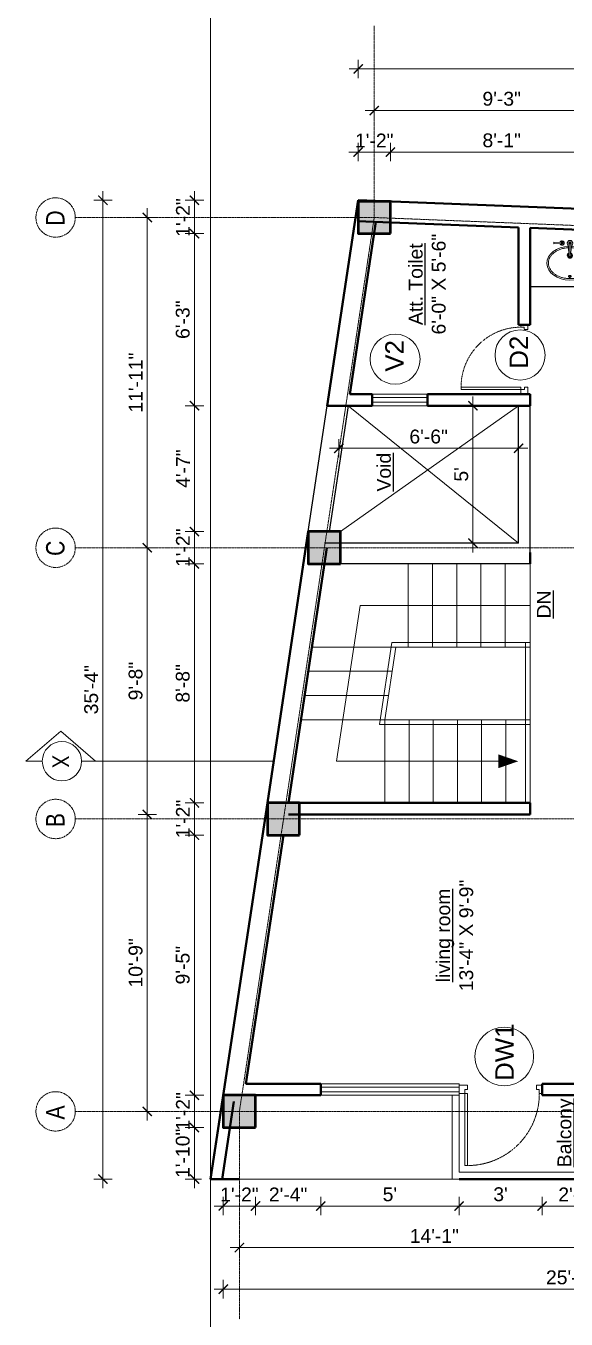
# Model space of a CAD drawing. Header units: inches. Extents: x 136316 to 155547, y -21384 to -17606.
# Drawn here: x 154945 to 155180, y -18681 to -18120 of the extents above; entities that cross this region are included whole.
import ezdxf

# ---------------------------------------------------------------- set-up
doc = ezdxf.new("R2010")
doc.units = ezdxf.units.IN
doc.header["$LTSCALE"] = 0.5
doc.header["$MEASUREMENT"] = 0
doc.header["$PDMODE"] = 66
doc.linetypes.add('CENTER', pattern=[2, 1.25, -0.25, 0.25, -0.25])
doc.linetypes.add('HIDDEN', pattern=[0.375, 0.25, -0.125])
for name, color, linetype, lineweight in [('Annotate-Lite.w', 177, 'Continuous', 9), ('Annotations-Bold.w', 177, 'Continuous', 13), ('C-COLUMN', 1, 'Continuous', 50), ('DIM', 4, 'Continuous', 5), ('DIM 1-100', 4, 'Continuous', 13), ('Door-Window.w', 4, 'Continuous', 15), ('Fittings', 9, 'Continuous', 5), ('HACTH', 253, 'Continuous', 9), ('hatch', 9, 'Continuous', 5), ('PARAPET', 50, 'Continuous', 13), ('stair', 132, 'Continuous', 13), ('TEXT', 220, 'Continuous', 9), ('Toilet', 7, 'Continuous', 25), ('wall', 1, 'Continuous', 40), ('wall light', 6, 'Continuous', 25), ('window', 4, 'Continuous', 13)]:
    doc.layers.add(name, color=color, linetype=linetype, lineweight=lineweight)
doc.layers.add('furniture', color=31, linetype='Continuous')
doc.styles.add('ARAIL', font='ARIALN.TTF')
doc.styles.add('arial.', font='arial.ttf')
doc.styles.add('gaurav', font='arial.ttf')
doc.styles.get("Standard").update_dxf_attribs({"font": 'arial.ttf'})
doc.dimstyles.new('1 by 96', dxfattribs={"dimtxt": 6, "dimasz": 4, "dimexe": 4, "dimexo": 4, "dimgap": 2, "dimtad": 1, "dimdec": 0, "dimzin": 0, "dimdsep": 46, "dimlunit": 4, "dimtxsty": 'Standard', "dimblk": 'ARCHTICK', "dimcen": 0, "dimdle": 4, "dimadec": 0, "dimazin": 0, "dimtfac": 1, "dimtdec": 0, "dimtix": 1, "dimtofl": 0, "dimtmove": 1, "dimatfit": 3, "dimldrblk": 'ARCHTICK', "dimfxl": 4, "dimfxlon": 1, "dimtolj": 1, "dimtzin": 0, "dimlwd": -1, "dimlwe": -1, "dimarcsym": 0})

# ---------------------------------------------------------------- blocks, each defined once
blk = doc.blocks.new('3-0')
at = {"ltscale": 3}
for p, q in [((11063.05, 10097.68), (11065.97, 10099.9)), ((11063.05, 10097.68), (11064.53, 10095.73)), ((11065.25, 10097.81), (11066.71, 10098.92)), ((11065.99, 10096.84), (11065.25, 10097.81)), ((11065.97, 10099.9), (11066.71, 10098.92)), ((11065.99, 10096.84), (11064.53, 10095.73)), ((11085.5, 10074.13), (11110.32, 10092.96)), ((11086.24, 10073.15), (11111.05, 10091.97)), ((11111.05, 10091.97), (11110.32, 10092.96)), ((11084.04, 10073.02), (11082.57, 10071.91)), ((11082.57, 10071.91), (11084.79, 10068.98)), ((11084.04, 10073.02), (11084.78, 10072.04)), ((11084.78, 10072.04), (11086.24, 10073.15)), ((11084.79, 10068.98), (11087.72, 10071.2)), ((11086.24, 10073.15), (11085.5, 10074.13)), ((11087.72, 10071.2), (11086.24, 10073.15))]:
    blk.add_line(p, q, dxfattribs=at)
at = {"layer": 'Door-Window.w', "color": 9, "linetype": 'HIDDEN', "lineweight": 18}
blk.add_arc((11085.5, 10074.13), 31.16, 37.1906, 127.1465, dxfattribs=at)
blk = doc.blocks.new('A$C604E024C')
at = {"linetype": 'ByBlock'}
for p, q in [((-107, 6), (-198, 9)), ((-101, 4), (-101, -4)), ((-101, 4), (-101, 1)), ((-101, 4), (-101, 4)), ((-101, 1), (-97, 1)), ((-101, 0), (-101, -4)), ((-101, 0), (-97, 0)), ((-97, 4), (-97, 1)), ((-97, 4), (-96, 4)), ((-96, 4), (-96, -4)), ((-6, 4), (-6, -4)), ((-6, 4), (-5, 4)), ((-5, 4), (-5, -4)), ((0, 13), (0, -13)), ((1, 4), (1, -4)), ((1, 4), (3, 4)), ((2, 4), (2, 1)), ((2, 4), (3, 4)), ((2, 1), (3, 1)), ((100, 2), (101, 2)), ((107, 6), (198, 9)), ((199, 8), (199, -8)), ((-107, -6), (-198, -9)), ((-101, -4), (-101, -4)), ((-101, -4), (-101, -4)), ((-97, 0), (-97, -4)), ((-97, -4), (-96, -4)), ((-96, -4), (-96, -4)), ((-6, -4), (-1, -4)), ((-5, -4), (-1, -4)), ((-1, -4), (-1, -4)), ((1, -4), (3, -4)), ((2, 0), (2, -4)), ((2, 0), (3, 0)), ((2, -4), (3, -4)), ((100, -2), (101, -2)), ((107, -6), (198, -9))]:
    blk.add_line(p, q, dxfattribs=at)
for points in [[(35, -3), (35, -3, 0.267949), (35, 2), (20, 29, 0.267949), (15, 31), (-15, 31, 0.267949), (-20, 29), (-35, 2, 0.267949), (-35, -3)], [(0, 13), (-5, 13, 0.267949), (-9, 10), (-13, 2, 0.267949), (-13, -3), (-9, -10, 0.267949), (-5, -13), (0, -13)], [(0, 13), (5, 13, -0.267949), (9, 10), (13, 2, -0.267949), (13, -3), (9, -10, -0.267949), (5, -13), (0, -13)], [(-15, -149, 0.267949), (-15, -154), (-9, -163, 0.267949), (-5, -166), (0, -166)], [(15, -149, -0.267949), (15, -154), (9, -163, -0.267949), (5, -166), (0, -166)]]:
    blk.add_lwpolyline(points, format="xyb", dxfattribs=at)
for centre, radius, start, end in [((-148, 0), 51.6, 171.6285, 188.3715), ((-198, 8), 1, 88.5767, 180), ((-99, 0), 27.8, 193.9353, 166.0647), ((-99, 0), 16.1, 203.4772, 156.5228), ((-99, 0), 13.6, 207.8254, 152.1746), ((-99, 0), 10.7, 215.7665, 144.2335), ((3, 2), 1.6, 270, 90.0142), ((3, 2), 2.2, 301.4048, 90), ((3, -2), 2.5, 270, 62.7097), ((99, 0), 27.8, 13.9353, 346.0647), ((99, 0), 16.1, 23.4772, 336.5228), ((99, 0), 13.6, 27.8254, 332.1746), ((99, 0), 10.7, 35.7665, 324.2335), ((198, 8), 1, 0, 91.4233), ((-198, -8), 1, 180, 271.4233), ((-325, -117), 312, 354.1333, 21.5654), ((-1093, -110), 1085, 357.1828, 5.6778), ((3, -2), 1.9, 270, 90), ((1084, -109), 1075, 174.3028, 182.8736), ((325, -117), 312, 158.4157, 185.9255), ((198, -8), 1, 268.5767, 0)]:
    blk.add_arc(centre, radius, start, end, dxfattribs=at)
blk.add_ellipse((99, 0), major_axis=(0, 4.4), ratio=0.647537, start_param=-0.996154, end_param=4.137747, dxfattribs=at)
blk.add_open_spline([(100, 2), (100, 3), (100, 3), (100, 3), (99, 4), (99, 4), (99, 4), (99, 4), (98, 4), (98, 4), (98, 3), (97, 3), (97, 3), (97, 2), (97, 2), (96, 1), (96, 0), (96, 0), (96, -2), (97, -2), (97, -3), (97, -3), (98, -4), (98, -4), (99, -4), (99, -4), (99, -4), (100, -3), (100, -3), (100, -3), (100, -2)], degree=3, knots=[5.296065, 5.296065, 5.296065, 5.296065, 5.668493, 5.668493, 6.044953, 6.044953, 6.283185, 6.283185, 6.283185, 6.618814, 6.618814, 6.954443, 6.954443, 7.290072, 7.290072, 7.6257, 7.6257, 8.094621, 8.094621, 8.563542, 8.563542, 8.940002, 8.940002, 9.316461, 9.316461, 9.692921, 9.692921, 10.069381, 10.069381, 10.411893, 10.411893, 10.411893, 10.411893], dxfattribs=at)
blk = doc.blocks.new('basin')
for radius, start, end in [(1.14, 113.503, 66.2712), (0.79, 126.715, 52.8739)]:
    blk.add_arc((134195.31, -39122.53), radius, start, end)
blk.add_ellipse((134195.31, -39125.83), major_axis=(-9.97, 0), ratio=0.736887, start_param=4.757716, end_param=10.948885)
blk.add_ellipse((134195.31, -39131.57), major_axis=(0.448, 0), ratio=0.674502)
for points, knots in [([(134194.69, -39119.15), (134194.32, -39119.17), (134193.96, -39119.2), (134193.09, -39119.32), (134192.57, -39119.42), (134191.58, -39119.69), (134191.1, -39119.85), (134190.19, -39120.23), (134189.76, -39120.45), (134188.95, -39120.93), (134188.57, -39121.2), (134187.89, -39121.77), (134187.59, -39122.07), (134187.06, -39122.71), (134186.83, -39123.04), (134186.45, -39123.73), (134186.3, -39124.08), (134186.09, -39124.79), (134186.03, -39125.15), (134185.99, -39125.61), (134185.99, -39125.72), (134185.99, -39125.83), (134185.99, -39126.08), (134186.01, -39126.34), (134186.11, -39126.94), (134186.2, -39127.29), (134186.47, -39127.97), (134186.64, -39128.31), (134187.06, -39128.96), (134187.31, -39129.28), (134187.88, -39129.88), (134188.2, -39130.16), (134188.9, -39130.7), (134189.28, -39130.94), (134190.1, -39131.39), (134190.53, -39131.59), (134191.45, -39131.93), (134191.92, -39132.08), (134192.9, -39132.31), (134193.4, -39132.4), (134194.43, -39132.51), (134194.94, -39132.53), (134195.97, -39132.52), (134196.49, -39132.48), (134197.5, -39132.35), (134198, -39132.25), (134198.97, -39132), (134199.44, -39131.84), (134200.34, -39131.48), (134200.76, -39131.27), (134201.56, -39130.8), (134201.93, -39130.55), (134202.61, -39130), (134202.91, -39129.71), (134203.45, -39129.1), (134203.69, -39128.78), (134204.08, -39128.12), (134204.24, -39127.78), (134204.48, -39127.09), (134204.56, -39126.74), (134204.64, -39126.04), (134204.64, -39125.69), (134204.57, -39124.98), (134204.49, -39124.62), (134204.25, -39123.91), (134204.09, -39123.56), (134203.69, -39122.89), (134203.45, -39122.56), (134202.89, -39121.93), (134202.58, -39121.63), (134201.88, -39121.07), (134201.49, -39120.81), (134200.67, -39120.35), (134200.22, -39120.13), (134199.3, -39119.77), (134198.81, -39119.62), (134197.81, -39119.37), (134197.29, -39119.28), (134196.49, -39119.19), (134196.22, -39119.16), (134195.94, -39119.15)], [4.778413, 4.778413, 4.778413, 4.778413, 4.89303, 4.89303, 5.060537, 5.060537, 5.228045, 5.228045, 5.395552, 5.395552, 5.56306, 5.56306, 5.730567, 5.730567, 5.898075, 5.898075, 6.065582, 6.065582, 6.233089, 6.233089, 6.283185, 6.283185, 6.283185, 6.401225, 6.401225, 6.564378, 6.564378, 6.727532, 6.727532, 6.890685, 6.890685, 7.053839, 7.053839, 7.216992, 7.216992, 7.380146, 7.380146, 7.543299, 7.543299, 7.706452, 7.706452, 7.869606, 7.869606, 8.032759, 8.032759, 8.195913, 8.195913, 8.359066, 8.359066, 8.52222, 8.52222, 8.685373, 8.685373, 8.848527, 8.848527, 9.01168, 9.01168, 9.174834, 9.174834, 9.337987, 9.337987, 9.501141, 9.501141, 9.668648, 9.668648, 9.836155, 9.836155, 10.003663, 10.003663, 10.17117, 10.17117, 10.338678, 10.338678, 10.506185, 10.506185, 10.673693, 10.673693, 10.8412, 10.8412, 10.929386, 10.929386, 10.929386, 10.929386]), ([(134195.86, -39131.57), (134195.86, -39131.55), (134195.86, -39131.52), (134195.84, -39131.46), (134195.83, -39131.44), (134195.79, -39131.36), (134195.75, -39131.32), (134195.66, -39131.25), (134195.6, -39131.23), (134195.46, -39131.18), (134195.36, -39131.16), (134195.17, -39131.17), (134195.07, -39131.2), (134194.94, -39131.27), (134194.9, -39131.3), (134194.83, -39131.37), (134194.8, -39131.4), (134194.77, -39131.48), (134194.76, -39131.52), (134194.75, -39131.6), (134194.76, -39131.65), (134194.79, -39131.73), (134194.81, -39131.76), (134194.87, -39131.83), (134194.9, -39131.86), (134194.98, -39131.9), (134195.02, -39131.92), (134195.15, -39131.97), (134195.25, -39131.99), (134195.44, -39131.98), (134195.54, -39131.95), (134195.67, -39131.89), (134195.72, -39131.85), (134195.79, -39131.78), (134195.81, -39131.75), (134195.85, -39131.67), (134195.86, -39131.63), (134195.86, -39131.58), (134195.86, -39131.58), (134195.86, -39131.57)], [0, 0, 0, 0, 0.188397, 0.188397, 0.376794, 0.376794, 0.73698, 0.73698, 1.097166, 1.097166, 1.657793, 1.657793, 2.21842, 2.21842, 2.564182, 2.564182, 2.840364, 2.840364, 3.116547, 3.116547, 3.39273, 3.39273, 3.668913, 3.668913, 3.945096, 3.945096, 4.221279, 4.221279, 4.783807, 4.783807, 5.346334, 5.346334, 5.697184, 5.697184, 5.974645, 5.974645, 6.252106, 6.252106, 6.283185, 6.283185, 6.283185, 6.283185])]:
    blk.add_open_spline(points, degree=3, knots=knots)
at = {"xscale": 0.03499430959345774, "yscale": 0.03499430959345774, "zscale": 0.03499430959345774, "rotation": 359.9929103328581}
blk.add_blockref('A$C604E024C', (134195.31, -39117.12), dxfattribs=at)
blk = doc.blocks.new('_ArchTick')
at = {"color": 0, "linetype": 'ByBlock', "const_width": 0.15}
blk.add_lwpolyline([(-0.5, -0.5), (0.5, 0.5)], dxfattribs=at)
blk = doc.blocks.new('*D934')
at = {"layer": 'Defpoints', "color": 0, "transparency": 16777216}
for p in [(155103.44, -18174.99), (155089.44, -18196.33), (155103.44, -18196.33)]:
    blk.add_point(p, dxfattribs=at)
at = {"layer": 'DIM 1-100', "color": 0, "transparency": 16777216}
for p, q in [((155089.44, -18178.99), (155089.44, -18170.99)), ((155103.44, -18178.99), (155103.44, -18170.99)), ((155085.44, -18174.99), (155107.44, -18174.99))]:
    blk.add_line(p, q, dxfattribs=at)
at = {"layer": 'DIM 1-100', "color": 0, "transparency": 16777216, "xscale": 4, "yscale": 4, "zscale": 4, "rotation": 180}
blk.add_blockref('_ArchTick', (155089.44, -18174.99), dxfattribs=at)
at = {"layer": 'DIM 1-100', "color": 0, "transparency": 16777216, "xscale": 4, "yscale": 4, "zscale": 4}
blk.add_blockref('_ArchTick', (155103.44, -18174.99), dxfattribs=at)
at = {"layer": 'DIM 1-100', "color": 0, "transparency": 16777216, "insert": (155096.44, -18169.98), "char_height": 6, "attachment_point": 5}
blk.add_mtext('\\A1;1\'-2"', dxfattribs=at)
blk = doc.blocks.new('*D935')
at = {"layer": 'Defpoints', "color": 0, "transparency": 16777216}
for p in [(155200.03, -18174.99), (155103.44, -18196.33), (155200.03, -18200.77)]:
    blk.add_point(p, dxfattribs=at)
at = {"layer": 'DIM 1-100', "color": 0, "transparency": 16777216}
for p, q in [((155103.44, -18178.99), (155103.44, -18170.99)), ((155200.03, -18178.99), (155200.03, -18170.99)), ((155099.44, -18174.99), (155204.03, -18174.99))]:
    blk.add_line(p, q, dxfattribs=at)
at = {"layer": 'DIM 1-100', "color": 0, "transparency": 16777216, "xscale": 4, "yscale": 4, "zscale": 4, "rotation": 180}
blk.add_blockref('_ArchTick', (155103.44, -18174.99), dxfattribs=at)
at = {"layer": 'DIM 1-100', "color": 0, "transparency": 16777216, "xscale": 4, "yscale": 4, "zscale": 4}
blk.add_blockref('_ArchTick', (155200.03, -18174.99), dxfattribs=at)
at = {"layer": 'DIM 1-100', "color": 0, "transparency": 16777216, "insert": (155151.73, -18169.93), "char_height": 6, "attachment_point": 5}
blk.add_mtext('\\A1;8\'-1"', dxfattribs=at)
blk = doc.blocks.new('*D939')
at = {"layer": 'Defpoints', "color": 0, "transparency": 16777216}
for p in [(155207.03, -18156.99), (155096.44, -18196.33), (155207.03, -18200.5)]:
    blk.add_point(p, dxfattribs=at)
at = {"layer": 'DIM 1-100', "color": 0, "transparency": 16777216}
for p, q in [((155096.44, -18160.99), (155096.44, -18152.99)), ((155207.03, -18160.99), (155207.03, -18152.99)), ((155092.44, -18156.99), (155211.03, -18156.99))]:
    blk.add_line(p, q, dxfattribs=at)
at = {"layer": 'DIM 1-100', "color": 0, "transparency": 16777216, "xscale": 4, "yscale": 4, "zscale": 4, "rotation": 180}
blk.add_blockref('_ArchTick', (155096.44, -18156.99), dxfattribs=at)
at = {"layer": 'DIM 1-100', "color": 0, "transparency": 16777216, "xscale": 4, "yscale": 4, "zscale": 4}
blk.add_blockref('_ArchTick', (155207.03, -18156.99), dxfattribs=at)
at = {"layer": 'DIM 1-100', "color": 0, "transparency": 16777216, "insert": (155151.73, -18151.93), "char_height": 6, "attachment_point": 5}
blk.add_mtext('\\A1;9\'-3"', dxfattribs=at)
blk = doc.blocks.new('*D941')
at = {"layer": 'Defpoints', "color": 0, "transparency": 16777216}
for p in [(155089.5, -18138.99), (155089.5, -18195.86), (155332.26, -18205.43)]:
    blk.add_point(p, dxfattribs=at)
at = {"layer": 'DIM 1-100', "color": 0, "transparency": 16777216}
for p, q in [((155336.26, -18138.99), (155085.5, -18138.99)), ((155089.5, -18142.99), (155089.5, -18134.99)), ((155332.26, -18142.99), (155332.26, -18134.99))]:
    blk.add_line(p, q, dxfattribs=at)
at = {"layer": 'DIM 1-100', "color": 0, "transparency": 16777216, "xscale": 4, "yscale": 4, "zscale": 4, "rotation": 180}
blk.add_blockref('_ArchTick', (155089.5, -18138.99), dxfattribs=at)
at = {"layer": 'DIM 1-100', "color": 0, "transparency": 16777216, "xscale": 4, "yscale": 4, "zscale": 4}
blk.add_blockref('_ArchTick', (155332.26, -18138.99), dxfattribs=at)
at = {"layer": 'DIM 1-100', "color": 0, "transparency": 16777216, "insert": (155210.88, -18133.93), "char_height": 6, "attachment_point": 5}
blk.add_mtext('\\A1;20\'-3"', dxfattribs=at)
blk = doc.blocks.new('*D942')
at = {"layer": 'Defpoints', "color": 0, "transparency": 16777216}
for p in [(155089.5, -18195.86), (155018.48, -18210.33), (155089.44, -18210.33)]:
    blk.add_point(p, dxfattribs=at)
at = {"layer": 'DIM 1-100', "color": 0, "transparency": 16777216}
for p, q in [((155022.48, -18195.86), (155014.48, -18195.86)), ((155018.48, -18191.86), (155018.48, -18214.33)), ((155022.48, -18210.33), (155014.48, -18210.33))]:
    blk.add_line(p, q, dxfattribs=at)
at = {"layer": 'DIM 1-100', "color": 0, "transparency": 16777216, "xscale": 4, "yscale": 4, "zscale": 4}
for p, rotation in [((155018.48, -18195.86), 90), ((155018.48, -18210.33), 270)]:
    blk.add_blockref('_ArchTick', p, dxfattribs=dict(at, rotation=rotation))
at = {"layer": 'DIM 1-100', "color": 0, "transparency": 16777216, "insert": (155013.46, -18203.33), "char_height": 6, "attachment_point": 5, "rotation": 90}
blk.add_mtext('\\A1;1\'-2"', dxfattribs=at)
blk = doc.blocks.new('*D943')
at = {"layer": 'Defpoints', "color": 0, "transparency": 16777216}
for p in [(155089.44, -18210.33), (155018.48, -18284.85), (155076.06, -18284.85)]:
    blk.add_point(p, dxfattribs=at)
at = {"layer": 'DIM 1-100', "color": 0, "transparency": 16777216}
for p, q in [((155018.48, -18206.33), (155018.48, -18288.85)), ((155022.48, -18210.33), (155014.48, -18210.33)), ((155022.48, -18284.85), (155014.48, -18284.85))]:
    blk.add_line(p, q, dxfattribs=at)
at = {"layer": 'DIM 1-100', "color": 0, "transparency": 16777216, "xscale": 4, "yscale": 4, "zscale": 4}
for p, rotation in [((155018.48, -18210.33), 90), ((155018.48, -18284.85), 270)]:
    blk.add_blockref('_ArchTick', p, dxfattribs=dict(at, rotation=rotation))
at = {"layer": 'DIM 1-100', "color": 0, "transparency": 16777216, "insert": (155013.41, -18247.59), "char_height": 6, "attachment_point": 5, "rotation": 90}
blk.add_mtext('\\A1;6\'-3"', dxfattribs=at)
blk = doc.blocks.new('*D944')
at = {"layer": 'Defpoints', "color": 0, "transparency": 16777216}
for p in [(155076.06, -18284.85), (155018.48, -18339.39), (155067.83, -18339.39)]:
    blk.add_point(p, dxfattribs=at)
at = {"layer": 'DIM 1-100', "color": 0, "transparency": 16777216}
for p, q in [((155022.48, -18284.85), (155014.48, -18284.85)), ((155018.48, -18280.85), (155018.48, -18343.39)), ((155022.48, -18339.39), (155014.48, -18339.39))]:
    blk.add_line(p, q, dxfattribs=at)
at = {"layer": 'DIM 1-100', "color": 0, "transparency": 16777216, "xscale": 4, "yscale": 4, "zscale": 4}
for p, rotation in [((155018.48, -18284.85), 90), ((155018.48, -18339.39), 270)]:
    blk.add_blockref('_ArchTick', p, dxfattribs=dict(at, rotation=rotation))
at = {"layer": 'DIM 1-100', "color": 0, "transparency": 16777216, "insert": (155013.48, -18312.12), "char_height": 6, "attachment_point": 5, "rotation": 90}
blk.add_mtext('\\A1;4\'-7"', dxfattribs=at)
blk = doc.blocks.new('*D945')
at = {"layer": 'Defpoints', "color": 0, "transparency": 16777216}
for p in [(155067.83, -18339.39), (155018.48, -18353.39), (155067.83, -18353.39)]:
    blk.add_point(p, dxfattribs=at)
at = {"layer": 'DIM 1-100', "color": 0, "transparency": 16777216}
for p, q in [((155018.48, -18335.39), (155018.48, -18357.39)), ((155022.48, -18339.39), (155014.48, -18339.39)), ((155022.48, -18353.39), (155014.48, -18353.39))]:
    blk.add_line(p, q, dxfattribs=at)
at = {"layer": 'DIM 1-100', "color": 0, "transparency": 16777216, "xscale": 4, "yscale": 4, "zscale": 4}
for p, rotation in [((155018.48, -18339.39), 90), ((155018.48, -18353.39), 270)]:
    blk.add_blockref('_ArchTick', p, dxfattribs=dict(at, rotation=rotation))
at = {"layer": 'DIM 1-100', "color": 0, "transparency": 16777216, "insert": (155013.46, -18346.39), "char_height": 6, "attachment_point": 5, "rotation": 90}
blk.add_mtext('\\A1;1\'-2"', dxfattribs=at)
blk = doc.blocks.new('*D946')
at = {"layer": 'Defpoints', "color": 0, "transparency": 16777216}
for p in [(155067.83, -18353.39), (155018.48, -18456.89), (155050.09, -18456.89)]:
    blk.add_point(p, dxfattribs=at)
at = {"layer": 'DIM 1-100', "color": 0, "transparency": 16777216}
for p, q in [((155018.48, -18349.39), (155018.48, -18460.89)), ((155022.48, -18353.39), (155014.48, -18353.39)), ((155022.48, -18456.89), (155014.48, -18456.89))]:
    blk.add_line(p, q, dxfattribs=at)
at = {"layer": 'DIM 1-100', "color": 0, "transparency": 16777216, "xscale": 4, "yscale": 4, "zscale": 4}
for p, rotation in [((155018.48, -18353.39), 90), ((155018.48, -18456.89), 270)]:
    blk.add_blockref('_ArchTick', p, dxfattribs=dict(at, rotation=rotation))
at = {"layer": 'DIM 1-100', "color": 0, "transparency": 16777216, "insert": (155013.41, -18405.14), "char_height": 6, "attachment_point": 5, "rotation": 90}
blk.add_mtext('\\A1;8\'-8"', dxfattribs=at)
blk = doc.blocks.new('*D947')
at = {"layer": 'Defpoints', "color": 0, "transparency": 16777216}
for p in [(155050.09, -18456.89), (155018.48, -18470.89), (155050.09, -18470.89)]:
    blk.add_point(p, dxfattribs=at)
at = {"layer": 'DIM 1-100', "color": 0, "transparency": 16777216}
for p, q in [((155018.48, -18452.89), (155018.48, -18474.89)), ((155022.48, -18456.89), (155014.48, -18456.89)), ((155022.48, -18470.89), (155014.48, -18470.89))]:
    blk.add_line(p, q, dxfattribs=at)
at = {"layer": 'DIM 1-100', "color": 0, "transparency": 16777216, "xscale": 4, "yscale": 4, "zscale": 4}
for p, rotation in [((155018.48, -18456.89), 90), ((155018.48, -18470.89), 270)]:
    blk.add_blockref('_ArchTick', p, dxfattribs=dict(at, rotation=rotation))
at = {"layer": 'DIM 1-100', "color": 0, "transparency": 16777216, "insert": (155013.46, -18463.89), "char_height": 6, "attachment_point": 5, "rotation": 90}
blk.add_mtext('\\A1;1\'-2"', dxfattribs=at)
blk = doc.blocks.new('*D948')
at = {"layer": 'Defpoints', "color": 0, "transparency": 16777216}
for p in [(155050.09, -18470.89), (155018.48, -18583.54), (155044.97, -18583.54)]:
    blk.add_point(p, dxfattribs=at)
at = {"layer": 'DIM 1-100', "color": 0, "transparency": 16777216}
for p, q in [((155018.48, -18466.89), (155018.48, -18587.54)), ((155022.48, -18470.89), (155014.48, -18470.89)), ((155022.48, -18583.54), (155014.48, -18583.54))]:
    blk.add_line(p, q, dxfattribs=at)
at = {"layer": 'DIM 1-100', "color": 0, "transparency": 16777216, "xscale": 4, "yscale": 4, "zscale": 4}
for p, rotation in [((155018.48, -18470.89), 90), ((155018.48, -18583.54), 270)]:
    blk.add_blockref('_ArchTick', p, dxfattribs=dict(at, rotation=rotation))
at = {"layer": 'DIM 1-100', "color": 0, "transparency": 16777216, "insert": (155013.41, -18527.22), "char_height": 6, "attachment_point": 5, "rotation": 90}
blk.add_mtext('\\A1;9\'-5"', dxfattribs=at)
blk = doc.blocks.new('*D949')
at = {"layer": 'Defpoints', "color": 0, "transparency": 16777216}
for p in [(155044.97, -18583.54), (155018.48, -18597.54), (155044.97, -18597.54)]:
    blk.add_point(p, dxfattribs=at)
at = {"layer": 'DIM 1-100', "color": 0, "transparency": 16777216}
for p, q in [((155018.48, -18579.54), (155018.48, -18601.54)), ((155022.48, -18583.54), (155014.48, -18583.54)), ((155022.48, -18597.54), (155014.48, -18597.54))]:
    blk.add_line(p, q, dxfattribs=at)
at = {"layer": 'DIM 1-100', "color": 0, "transparency": 16777216, "xscale": 4, "yscale": 4, "zscale": 4}
for p, rotation in [((155018.48, -18583.54), 90), ((155018.48, -18597.54), 270)]:
    blk.add_blockref('_ArchTick', p, dxfattribs=dict(at, rotation=rotation))
at = {"layer": 'DIM 1-100', "color": 0, "transparency": 16777216, "insert": (155013.46, -18590.54), "char_height": 6, "attachment_point": 5, "rotation": 90}
blk.add_mtext('\\A1;1\'-2"', dxfattribs=at)
blk = doc.blocks.new('*D950')
at = {"layer": 'Defpoints', "color": 0, "transparency": 16777216}
for p in [(155044.97, -18597.54), (155018.48, -18619.87), (155025.48, -18619.87)]:
    blk.add_point(p, dxfattribs=at)
at = {"layer": 'DIM 1-100', "color": 0, "transparency": 16777216}
for p, q in [((155018.48, -18593.54), (155018.48, -18623.87)), ((155022.48, -18597.54), (155014.48, -18597.54)), ((155021.48, -18619.87), (155014.48, -18619.87))]:
    blk.add_line(p, q, dxfattribs=at)
at = {"layer": 'DIM 1-100', "color": 0, "transparency": 16777216, "xscale": 4, "yscale": 4, "zscale": 4}
for p, rotation in [((155018.48, -18597.54), 90), ((155018.48, -18619.87), 270)]:
    blk.add_blockref('_ArchTick', p, dxfattribs=dict(at, rotation=rotation))
at = {"layer": 'DIM 1-100', "color": 0, "transparency": 16777216, "insert": (155013.41, -18608.71), "char_height": 6, "attachment_point": 5, "rotation": 90}
blk.add_mtext('\\A1;1\'-10"', dxfattribs=at)
blk = doc.blocks.new('*D951')
at = {"layer": 'Defpoints', "color": 0, "transparency": 16777216}
for p in [(155096.44, -18203.33), (154998.01, -18346.39), (155074.83, -18346.39)]:
    blk.add_point(p, dxfattribs=at)
at = {"layer": 'DIM 1-100', "color": 0, "transparency": 16777216}
for p, q in [((154998.01, -18199.33), (154998.01, -18350.39)), ((155002.01, -18203.33), (154994.01, -18203.33)), ((155002.01, -18346.39), (154994.01, -18346.39))]:
    blk.add_line(p, q, dxfattribs=at)
at = {"layer": 'DIM 1-100', "color": 0, "transparency": 16777216, "xscale": 4, "yscale": 4, "zscale": 4}
for p, rotation in [((154998.01, -18203.33), 90), ((154998.01, -18346.39), 270)]:
    blk.add_blockref('_ArchTick', p, dxfattribs=dict(at, rotation=rotation))
at = {"layer": 'DIM 1-100', "color": 0, "transparency": 16777216, "insert": (154993, -18274.86), "char_height": 6, "attachment_point": 5, "rotation": 90}
blk.add_mtext('\\A1;11\'-11"', dxfattribs=at)
blk = doc.blocks.new('*D952')
at = {"layer": 'Defpoints', "color": 0, "transparency": 16777216}
for p in [(155074.83, -18346.39), (154998.01, -18461.89), (155062.09, -18461.89)]:
    blk.add_point(p, dxfattribs=at)
at = {"layer": 'DIM 1-100', "color": 0, "transparency": 16777216}
for p, q in [((155002.01, -18346.39), (154994.01, -18346.39)), ((154998.01, -18342.39), (154998.01, -18465.89)), ((155002.01, -18461.89), (154994.01, -18461.89))]:
    blk.add_line(p, q, dxfattribs=at)
at = {"layer": 'DIM 1-100', "color": 0, "transparency": 16777216, "xscale": 4, "yscale": 4, "zscale": 4}
for p, rotation in [((154998.01, -18346.39), 90), ((154998.01, -18461.89), 270)]:
    blk.add_blockref('_ArchTick', p, dxfattribs=dict(at, rotation=rotation))
at = {"layer": 'DIM 1-100', "color": 0, "transparency": 16777216, "insert": (154992.95, -18404.14), "char_height": 6, "attachment_point": 5, "rotation": 90}
blk.add_mtext('\\A1;9\'-8"', dxfattribs=at)
blk = doc.blocks.new('*D953')
at = {"layer": 'Defpoints', "color": 0, "transparency": 16777216}
for p in [(155062.09, -18461.89), (154998.01, -18590.54), (155037.97, -18590.54)]:
    blk.add_point(p, dxfattribs=at)
at = {"layer": 'DIM 1-100', "color": 0, "transparency": 16777216}
for p, q in [((154998.01, -18457.89), (154998.01, -18594.54)), ((155002.01, -18461.89), (154994.01, -18461.89)), ((155002.01, -18590.54), (154994.01, -18590.54))]:
    blk.add_line(p, q, dxfattribs=at)
at = {"layer": 'DIM 1-100', "color": 0, "transparency": 16777216, "xscale": 4, "yscale": 4, "zscale": 4}
for p, rotation in [((154998.01, -18461.89), 90), ((154998.01, -18590.54), 270)]:
    blk.add_blockref('_ArchTick', p, dxfattribs=dict(at, rotation=rotation))
at = {"layer": 'DIM 1-100', "color": 0, "transparency": 16777216, "insert": (154992.95, -18526.22), "char_height": 6, "attachment_point": 5, "rotation": 90}
blk.add_mtext('\\A1;10\'-9"', dxfattribs=at)
blk = doc.blocks.new('*D954')
at = {"layer": 'Defpoints', "color": 0, "transparency": 16777216}
for p in [(155089.5, -18195.86), (154978.76, -18619.87), (155025.48, -18619.87)]:
    blk.add_point(p, dxfattribs=at)
at = {"layer": 'DIM 1-100', "color": 0, "transparency": 16777216}
for p, q in [((154982.76, -18195.86), (154974.76, -18195.86)), ((154978.76, -18191.86), (154978.76, -18623.87)), ((154982.76, -18619.87), (154974.76, -18619.87))]:
    blk.add_line(p, q, dxfattribs=at)
at = {"layer": 'DIM 1-100', "color": 0, "transparency": 16777216, "xscale": 4, "yscale": 4, "zscale": 4}
for p, rotation in [((154978.76, -18195.86), 90), ((154978.76, -18619.87), 270)]:
    blk.add_blockref('_ArchTick', p, dxfattribs=dict(at, rotation=rotation))
at = {"layer": 'DIM 1-100', "color": 0, "transparency": 16777216, "insert": (154973.69, -18407.87), "char_height": 6, "attachment_point": 5, "rotation": 90}
blk.add_mtext('\\A1;35\'-4"', dxfattribs=at)
blk = doc.blocks.new('*D957')
at = {"layer": 'Defpoints', "color": 0, "transparency": 16777216}
for p in [(155030.97, -18597.54), (155332.26, -18597.54), (155030.97, -18667.54)]:
    blk.add_point(p, dxfattribs=at)
at = {"layer": 'DIM 1-100', "color": 0, "transparency": 16777216}
for p, q in [((155030.97, -18663.54), (155030.97, -18671.54)), ((155332.26, -18663.54), (155332.26, -18671.54)), ((155336.26, -18667.54), (155026.97, -18667.54))]:
    blk.add_line(p, q, dxfattribs=at)
at = {"layer": 'DIM 1-100', "color": 0, "transparency": 16777216, "xscale": 4, "yscale": 4, "zscale": 4, "rotation": 180}
blk.add_blockref('_ArchTick', (155030.97, -18667.54), dxfattribs=at)
at = {"layer": 'DIM 1-100', "color": 0, "transparency": 16777216, "xscale": 4, "yscale": 4, "zscale": 4}
blk.add_blockref('_ArchTick', (155332.26, -18667.54), dxfattribs=at)
at = {"layer": 'DIM 1-100', "color": 0, "transparency": 16777216, "insert": (155181.61, -18662.48), "char_height": 6, "attachment_point": 5}
blk.add_mtext('\\A1;25\'-1"', dxfattribs=at)
blk = doc.blocks.new('*D1038')
at = {"layer": 'Defpoints', "color": 0, "transparency": 16777216}
for p in [(155169.22, -18578.54), (155200.03, -18597.54), (155169.22, -18631.54)]:
    blk.add_point(p, dxfattribs=at)
at = {"layer": 'DIM 1-100', "color": 0, "transparency": 16777216}
for p, q in [((155204.03, -18631.54), (155165.22, -18631.54)), ((155169.22, -18627.54), (155169.22, -18635.54)), ((155200.03, -18627.54), (155200.03, -18635.54))]:
    blk.add_line(p, q, dxfattribs=at)
at = {"layer": 'DIM 1-100', "color": 0, "transparency": 16777216, "xscale": 4, "yscale": 4, "zscale": 4, "rotation": 180}
blk.add_blockref('_ArchTick', (155169.22, -18631.54), dxfattribs=at)
at = {"layer": 'DIM 1-100', "color": 0, "transparency": 16777216, "xscale": 4, "yscale": 4, "zscale": 4}
blk.add_blockref('_ArchTick', (155200.03, -18631.54), dxfattribs=at)
at = {"layer": 'DIM 1-100', "color": 0, "transparency": 16777216, "insert": (155184.63, -18626.53), "char_height": 6, "attachment_point": 5}
blk.add_mtext('\\A1;2\'-7"', dxfattribs=at)
blk = doc.blocks.new('*D1039')
at = {"layer": 'Defpoints', "color": 0, "transparency": 16777216}
for p in [(155133.22, -18578.54), (155169.22, -18578.54), (155133.22, -18631.54)]:
    blk.add_point(p, dxfattribs=at)
at = {"layer": 'DIM 1-100', "color": 0, "transparency": 16777216}
for p, q in [((155173.22, -18631.54), (155129.22, -18631.54)), ((155133.22, -18627.54), (155133.22, -18635.54)), ((155169.22, -18627.54), (155169.22, -18635.54))]:
    blk.add_line(p, q, dxfattribs=at)
at = {"layer": 'DIM 1-100', "color": 0, "transparency": 16777216, "xscale": 4, "yscale": 4, "zscale": 4, "rotation": 180}
blk.add_blockref('_ArchTick', (155133.22, -18631.54), dxfattribs=at)
at = {"layer": 'DIM 1-100', "color": 0, "transparency": 16777216, "xscale": 4, "yscale": 4, "zscale": 4}
blk.add_blockref('_ArchTick', (155169.22, -18631.54), dxfattribs=at)
at = {"layer": 'DIM 1-100', "color": 0, "transparency": 16777216, "insert": (155151.22, -18626.48), "char_height": 6, "attachment_point": 5}
blk.add_mtext("\\A1;3'", dxfattribs=at)
blk = doc.blocks.new('*D1040')
at = {"layer": 'Defpoints', "color": 0, "transparency": 16777216}
for p in [(155073.22, -18578.54), (155133.22, -18578.54), (155073.22, -18631.54)]:
    blk.add_point(p, dxfattribs=at)
at = {"layer": 'DIM 1-100', "color": 0, "transparency": 16777216}
for p, q in [((155137.22, -18631.54), (155069.22, -18631.54)), ((155073.22, -18627.54), (155073.22, -18635.54)), ((155133.22, -18627.54), (155133.22, -18635.54))]:
    blk.add_line(p, q, dxfattribs=at)
at = {"layer": 'DIM 1-100', "color": 0, "transparency": 16777216, "xscale": 4, "yscale": 4, "zscale": 4, "rotation": 180}
blk.add_blockref('_ArchTick', (155073.22, -18631.54), dxfattribs=at)
at = {"layer": 'DIM 1-100', "color": 0, "transparency": 16777216, "xscale": 4, "yscale": 4, "zscale": 4}
blk.add_blockref('_ArchTick', (155133.22, -18631.54), dxfattribs=at)
at = {"layer": 'DIM 1-100', "color": 0, "transparency": 16777216, "insert": (155103.22, -18626.49), "char_height": 6, "attachment_point": 5}
blk.add_mtext("\\A1;5'", dxfattribs=at)
blk = doc.blocks.new('*D1041')
at = {"layer": 'Defpoints', "color": 0, "transparency": 16777216}
for p in [(155073.22, -18578.54), (155044.97, -18597.54), (155044.97, -18631.54)]:
    blk.add_point(p, dxfattribs=at)
at = {"layer": 'DIM 1-100', "color": 0, "transparency": 16777216}
for p, q in [((155077.22, -18631.54), (155040.97, -18631.54)), ((155044.97, -18627.54), (155044.97, -18635.54)), ((155073.22, -18627.54), (155073.22, -18635.54))]:
    blk.add_line(p, q, dxfattribs=at)
at = {"layer": 'DIM 1-100', "color": 0, "transparency": 16777216, "xscale": 4, "yscale": 4, "zscale": 4, "rotation": 180}
blk.add_blockref('_ArchTick', (155044.97, -18631.54), dxfattribs=at)
at = {"layer": 'DIM 1-100', "color": 0, "transparency": 16777216, "xscale": 4, "yscale": 4, "zscale": 4}
blk.add_blockref('_ArchTick', (155073.22, -18631.54), dxfattribs=at)
at = {"layer": 'DIM 1-100', "color": 0, "transparency": 16777216, "insert": (155059.09, -18626.53), "char_height": 6, "attachment_point": 5}
blk.add_mtext('\\A1;2\'-4"', dxfattribs=at)
blk = doc.blocks.new('*D960')
at = {"layer": 'Defpoints', "color": 0, "transparency": 16777216}
for p in [(155030.97, -18597.54), (155044.97, -18597.54), (155030.97, -18631.54)]:
    blk.add_point(p, dxfattribs=at)
at = {"layer": 'DIM 1-100', "color": 0, "transparency": 16777216}
for p, q in [((155048.97, -18631.54), (155026.97, -18631.54)), ((155030.97, -18627.54), (155030.97, -18635.54)), ((155044.97, -18627.54), (155044.97, -18635.54))]:
    blk.add_line(p, q, dxfattribs=at)
at = {"layer": 'DIM 1-100', "color": 0, "transparency": 16777216, "xscale": 4, "yscale": 4, "zscale": 4, "rotation": 180}
blk.add_blockref('_ArchTick', (155030.97, -18631.54), dxfattribs=at)
at = {"layer": 'DIM 1-100', "color": 0, "transparency": 16777216, "xscale": 4, "yscale": 4, "zscale": 4}
blk.add_blockref('_ArchTick', (155044.97, -18631.54), dxfattribs=at)
at = {"layer": 'DIM 1-100', "color": 0, "transparency": 16777216, "insert": (155037.97, -18626.53), "char_height": 6, "attachment_point": 5}
blk.add_mtext('\\A1;1\'-2"', dxfattribs=at)
blk = doc.blocks.new('*D1042')
at = {"layer": 'Defpoints', "color": 0, "transparency": 16777216}
for p in [(155037.97, -18597.54), (155207.03, -18597.54), (155207.03, -18649.54)]:
    blk.add_point(p, dxfattribs=at)
at = {"layer": 'DIM 1-100', "color": 0, "transparency": 16777216}
for p, q in [((155033.97, -18649.54), (155211.03, -18649.54)), ((155037.97, -18645.54), (155037.97, -18653.54)), ((155207.03, -18645.54), (155207.03, -18653.54))]:
    blk.add_line(p, q, dxfattribs=at)
at = {"layer": 'DIM 1-100', "color": 0, "transparency": 16777216, "xscale": 4, "yscale": 4, "zscale": 4, "rotation": 180}
blk.add_blockref('_ArchTick', (155037.97, -18649.54), dxfattribs=at)
at = {"layer": 'DIM 1-100', "color": 0, "transparency": 16777216, "xscale": 4, "yscale": 4, "zscale": 4}
blk.add_blockref('_ArchTick', (155207.03, -18649.54), dxfattribs=at)
at = {"layer": 'DIM 1-100', "color": 0, "transparency": 16777216, "insert": (155122.5, -18644.53), "char_height": 6, "attachment_point": 5}
blk.add_mtext('\\A1;14\'-1"', dxfattribs=at)
blk = doc.blocks.new('*D962')
at = {"layer": 'Defpoints', "color": 0, "transparency": 16777216}
for p in [(155139.25, -18284.85), (155159.03, -18284.85), (155159.03, -18344.39)]:
    blk.add_point(p, dxfattribs=at)
at = {"layer": 'DIM 1-100', "color": 0, "transparency": 16777216}
for p, q in [((155143.25, -18284.85), (155135.25, -18284.85)), ((155139.25, -18348.39), (155139.25, -18280.85)), ((155143.25, -18344.39), (155135.25, -18344.39))]:
    blk.add_line(p, q, dxfattribs=at)
at = {"layer": 'DIM 1-100', "color": 0, "transparency": 16777216, "xscale": 4, "yscale": 4, "zscale": 4}
for p, rotation in [((155139.25, -18284.85), 90), ((155139.25, -18344.39), 270)]:
    blk.add_blockref('_ArchTick', p, dxfattribs=dict(at, rotation=rotation))
at = {"layer": 'DIM 1-100', "color": 0, "transparency": 16777216, "insert": (155134.2, -18314.62), "char_height": 6, "attachment_point": 5, "rotation": 90}
blk.add_mtext("\\A1;5'", dxfattribs=at)
blk = doc.blocks.new('*D963')
at = {"layer": 'Defpoints', "color": 0, "transparency": 16777216}
for p in [(155159.03, -18284.85), (155159.03, -18303.31), (155081.05, -18312.12)]:
    blk.add_point(p, dxfattribs=at)
at = {"layer": 'DIM 1-100', "color": 0, "transparency": 16777216}
for p, q in [((155081.05, -18307.31), (155081.05, -18299.31)), ((155159.03, -18299.31), (155159.03, -18307.31)), ((155077.05, -18303.31), (155163.03, -18303.31))]:
    blk.add_line(p, q, dxfattribs=at)
at = {"layer": 'DIM 1-100', "color": 0, "transparency": 16777216, "xscale": 4, "yscale": 4, "zscale": 4, "rotation": 180}
blk.add_blockref('_ArchTick', (155081.05, -18303.31), dxfattribs=at)
at = {"layer": 'DIM 1-100', "color": 0, "transparency": 16777216, "xscale": 4, "yscale": 4, "zscale": 4}
blk.add_blockref('_ArchTick', (155159.03, -18303.31), dxfattribs=at)
at = {"layer": 'DIM 1-100', "color": 0, "transparency": 16777216, "insert": (155120.04, -18298.25), "char_height": 6, "attachment_point": 5}
blk.add_mtext('\\A1;6\'-6"', dxfattribs=at)

msp = doc.modelspace()

# ---------------------------------------------------------------- hatches: boundary and pattern name
at = {"layer": 'C-COLUMN'}
h = msp.add_hatch(color=256, dxfattribs=at)
h.dxf.hatch_style = 1
h.paths.add_polyline_path([(155089.44, -18196.33), (155089.44, -18210.33), (155103.44, -18210.33), (155103.44, -18196.33)])
h = msp.add_hatch(color=256, dxfattribs=at)
h.dxf.hatch_style = 1
h.paths.add_polyline_path([(155067.83, -18339.39), (155067.83, -18353.39), (155081.83, -18353.39), (155081.83, -18339.39)])
h = msp.add_hatch(color=256, dxfattribs=at)
h.dxf.hatch_style = 1
h.paths.add_polyline_path([(155050.09, -18456.89), (155050.09, -18470.89), (155064.09, -18470.89), (155064.09, -18456.89)])
h = msp.add_hatch(color=256, dxfattribs=at)
h.dxf.hatch_style = 1
h.paths.add_polyline_path([(155030.97, -18583.54), (155030.97, -18597.54), (155044.97, -18597.54), (155044.97, -18583.54)])

# ---------------------------------------------------------------- linework, layer by layer
at = {"layer": 'Annotate-Lite.w'}
msp.add_xline((155025.48, -19234.17), (0, 1), dxfattribs=at)
at = {"layer": 'Annotate-Lite.w', "ltscale": 0.005}
for centre, radius in [((155105.5, -18264.72), 10.86), ((155159.69, -18262.92), 10.86), ((155152.83, -18566.77), 12.73)]:
    msp.add_circle(centre, radius, dxfattribs=at)
at = {"layer": 'Annotations-Bold.w', "linetype": 'CENTER', "ltscale": 0.3}
for p, q in [((154966.78, -18346.39), (155413.53, -18346.39)), ((154966.78, -18463.89), (155413.53, -18463.89)), ((154966.78, -18590.54), (155413.53, -18590.54))]:
    msp.add_line(p, q, dxfattribs=at)
for points in [[(155096.44, -18120.32), (155096.44, -18203.33), (155074.83, -18346.39), (155057.09, -18463.89), (155037.97, -18590.54), (155037.97, -18680.54)], [(154966.78, -18203.33), (155096.44, -18203.33), (155325.26, -18212.43), (155413.53, -18212.43)]]:
    msp.add_lwpolyline(points, dxfattribs=at)
at = {"layer": 'Annotations-Bold.w', "linetype": 'CENTER', "ltscale": 1.5}
for centre in [(154958.25, -18203.33), (154958.25, -18346.39), (154958.25, -18463.89), (154958.25, -18590.54)]:
    msp.add_circle(centre, 8.53, dxfattribs=at)
at = {"layer": 'C-COLUMN'}
for points in [[(155103.44, -18210.33), (155103.44, -18196.33), (155089.44, -18196.33), (155089.44, -18210.33)], [(155081.83, -18353.39), (155081.83, -18339.39), (155067.83, -18339.39), (155067.83, -18353.39)], [(155064.09, -18470.89), (155064.09, -18456.89), (155050.09, -18456.89), (155050.09, -18470.89)], [(155044.97, -18597.54), (155044.97, -18583.54), (155030.97, -18583.54), (155030.97, -18597.54)]]:
    msp.add_lwpolyline(points, close=True, dxfattribs=at)
at = {"layer": 'DIM'}
for p, q in [((155080.11, -18438.89), (155090.3, -18371.39)), ((155090.3, -18371.39), (155164.03, -18371.39, 0)), ((155080.11, -18438.89), (155150.23, -18438.89)), ((155073.22, -18580.04), (155133.22, -18580.04)), ((155073.22, -18580.04), (155133.22, -18580.04)), ((155073.22, -18582.04), (155133.22, -18582.04)), ((155073.22, -18582.04), (155133.22, -18582.04))]:
    msp.add_line(p, q, dxfattribs=at)
at = {"layer": 'furniture'}
msp.add_line((155164.03, -18233.24), (155200.03, -18233.24), dxfattribs=at)
at = {"layer": 'HACTH', "ltscale": 100}
msp.add_line((155130.22, -18619.87), (155030.54, -18619.87), dxfattribs=at)
at = {"layer": 'hatch'}
for p, q in [((155159.03, -18284.85), (155081.83, -18339.39)), ((155085.16, -18284.85), (155159.03, -18344.39))]:
    msp.add_line(p, q, dxfattribs=at)
at = {"layer": 'PARAPET', "ltscale": 100}
for p, q in [((155130.22, -18583.54), (155130.22, -18619.87)), ((155133.22, -18583.54), (155133.22, -18616.87)), ((155203.03, -18619.87), (155130.22, -18619.87)), ((155200.03, -18616.87), (155133.22, -18616.87))]:
    msp.add_line(p, q, dxfattribs=at)
at = {"layer": 'stair', "linetype": 'ByBlock'}
for p, q in [((155164.03, -18353.39), (155164.03, -18461.89)), ((155069.38, -18389.39), (155105.79, -18389.39)), ((155098.71, -18422.89), (155104.07, -18387.39)), ((155101.03, -18420.89), (155105.79, -18389.39)), ((155104.07, -18387.39), (155164.03, -18387.39)), ((155105.79, -18389.39), (155164.03, -18389.39)), ((155162.03, -18387.39), (155162.03, -18456.89)), ((155067.8, -18399.89), (155104.2, -18399.89)), ((155066.21, -18410.39), (155102.62, -18410.39)), ((155064.62, -18420.89), (155101.03, -18420.89)), ((155098.71, -18422.89), (155164.03, -18422.89)), ((155101.03, -18420.89), (155164.03, -18420.89)), ((155101.03, -18420.89), (155101.03, -18456.89)), ((155111.53, -18420.89), (155111.53, -18456.89)), ((155122.03, -18420.89), (155122.03, -18456.89)), ((155132.53, -18420.89), (155132.53, -18456.89)), ((155143.03, -18420.89), (155143.03, -18456.89)), ((155153.53, -18420.89), (155153.53, -18456.89))]:
    msp.add_line(p, q, dxfattribs=at)
for points in [[(155111.22, -18353.39), (155111.22, -18389.39)], [(155121.72, -18353.39), (155121.72, -18389.39)], [(155132.22, -18353.39), (155132.22, -18389.39)], [(155142.72, -18353.39), (155142.72, -18389.39)], [(155153.22, -18353.39), (155153.22, -18389.39)]]:
    msp.add_lwpolyline(points, dxfattribs=at)
msp.add_lwpolyline([(155150.23, -18438.89, 6, 0, 0), (155158.91, -18438.89, 0, 0, 0)], format="xyseb", dxfattribs=at)
at = {"layer": 'TEXT'}
for points in [[(154952.47, -18438.89), (154945.33, -18438.89), (154960.47, -18425.81), (154975.61, -18438.89)], [(155052.81, -18438.89), (154969.54, -18438.89)]]:
    msp.add_lwpolyline(points, dxfattribs=at)
msp.add_circle((154961, -18438.89), 8.53, dxfattribs=at)
at = {"layer": 'Toilet'}
msp.add_line((155332.26, -18205.43), (155089.5, -18195.86), dxfattribs=at)
at = {"layer": 'wall'}
for p, q in [((155089.5, -18195.86), (155076.06, -18284.85)), ((155332.26, -18205.43), (155089.5, -18195.86)), ((155159.03, -18207.61), (155089.14, -18204.85)), ((155291.26, -18212.82), (155164.03, -18207.81)), ((155164.03, -18249.85), (155164.03, -18207.81)), ((155159.03, -18249.85), (155164.03, -18249.85)), ((155085.92, -18279.85), (155095.48, -18279.85)), ((155095.48, -18284.85), (155095.48, -18279.85)), ((155119.48, -18279.85), (155164.03, -18279.85)), ((155119.48, -18284.85), (155119.48, -18279.85)), ((155164.03, -18279.85), (155164.03, -18284.85)), ((155076.06, -18284.85), (155095.48, -18284.85)), ((155119.48, -18284.85), (155164.03, -18284.85)), ((155067.83, -18339.39), (155050.09, -18456.89)), ((155164.03, -18353.39), (155164.03, -18348.39)), ((155025.48, -18619.87), (155050.09, -18456.89)), ((155164.03, -18456.89), (155059.19, -18456.89)), ((155164.03, -18456.89), (155164.03, -18461.89)), ((155164.03, -18461.89), (155059.19, -18461.89)), ((155040.82, -18578.54), (155057.08, -18470.89)), ((155073.22, -18578.54), (155040.82, -18578.54)), ((155073.22, -18578.54), (155073.22, -18583.54)), ((155209.03, -18578.54), (155169.22, -18578.54)), ((155169.22, -18578.54), (155169.22, -18583.54)), ((155025.48, -18619.87), (155030.66, -18585.54)), ((155030.54, -18619.87), (155035.61, -18586.29)), ((155073.22, -18583.54), (155042.66, -18583.54)), ((155200.03, -18583.54), (155169.22, -18583.54)), ((155037.97, -18619.87), (155025.48, -18619.87)), ((155030.54, -18619.87), (155025.48, -18619.87)), ((155203.03, -18619.87), (155133.22, -18619.87))]:
    msp.add_line(p, q, dxfattribs=at)
for points in [[(155097.19, -18205.17), (155085.92, -18279.85)], [(155159.03, -18249.85), (155159.03, -18207.61)], [(155075.87, -18346.39), (155059.19, -18456.89)]]:
    msp.add_lwpolyline(points, dxfattribs=at)
at = {"layer": 'wall light'}
for p, q in [((155067.83, -18339.39), (155076.06, -18284.85)), ((155159.03, -18344.39), (155159.03, -18284.85)), ((155164.03, -18353.39), (155164.03, -18284.85)), ((155086.83, -18344.39), (155074.82, -18344.39)), ((155159.03, -18344.39), (155086.83, -18344.39)), ((155086.83, -18353.39), (155074.82, -18353.39)), ((155164.03, -18353.39), (155086.83, -18353.39))]:
    msp.add_line(p, q, dxfattribs=at)
msp.add_lwpolyline([(155085.16, -18284.85), (155076.93, -18339.39)], dxfattribs=at)
at = {"layer": 'window'}
for p, q in [((155095.48, -18279.85), (155119.48, -18279.85)), ((155119.48, -18281.35), (155095.48, -18281.35)), ((155119.48, -18283.35), (155095.48, -18283.35)), ((155119.48, -18284.85), (155095.48, -18284.85)), ((155073.22, -18578.54), (155133.22, -18578.54)), ((155073.22, -18578.54), (155133.22, -18578.54)), ((155133.22, -18578.54), (155133.22, -18583.54)), ((155133.22, -18583.54), (155073.22, -18583.54)), ((155133.22, -18583.54), (155073.22, -18583.54))]:
    msp.add_line(p, q, dxfattribs=at)

# ---------------------------------------------------------------- block references
at = {"layer": 'Door-Window.w', "linetype": 'ByBlock'}
for p, xscale, yscale, zscale, rotation in [((167592.69, -19363.76), -0.8331589850765497, 0.8331589850765497, 0.8331589850765497, 37.2669371386873), ((153812.66, -3665.44), 0.9997912369827213, 0.9997912369827213, 0.9997912369827213, 232.8094047884902)]:
    msp.add_blockref('3-0', p, dxfattribs=dict(at, xscale=xscale, yscale=yscale, zscale=zscale, rotation=rotation))
at = {"layer": 'Fittings', "lineweight": 15, "rotation": 359.8162799008568}
msp.add_blockref('basin', (21112.14, 21332.82), dxfattribs=at)

# ---------------------------------------------------------------- texts
at = {"layer": 'Annotate-Lite.w', "ltscale": 0.005, "char_height": 8, "attachment_point": 1, "rotation": 90, "style": 'gaurav'}
for s, insert in [('V2', (155101.23, -18270.11)), ('D2', (155155.13, -18268.84)), ('DW1', (155148.96, -18577.32))]:
    msp.add_mtext_dynamic_manual_height_columns(s, width=8, gutter_width=100, heights=[0], dxfattribs=dict(at, insert=insert))
at = {"layer": 'Annotations-Bold.w', "linetype": 'CENTER', "ltscale": 1.5, "char_height": 8, "attachment_point": 1, "rotation": 90, "style": 'ARAIL'}
for s, insert in [('D', (154954.11, -18206.87)), ('C', (154954.11, -18349.93)), ('B', (154954.11, -18467.43)), ('A', (154954.11, -18594.08))]:
    msp.add_mtext_dynamic_manual_height_columns(s, width=6.5393, gutter_width=100, heights=[0], dxfattribs=dict(at, insert=insert))
at = {"layer": 'TEXT', "lineweight": -2, "char_height": 6, "width": 127.5059, "attachment_point": 5, "rotation": 90, "style": 'arial.'}
for s, insert in [('{\\LAtt. Toilet\\P}6\'-0" X 5\'-6"', (155119.44, -18232.21)), ('{\\LVoid}', (155100.67, -18313.66)), ('{\\LDN}', (155169.99, -18370.98)), ('{\\Lliving room\\P}13\'-4" X 9\'-9"', (155131.39, -18514.33)), ('{\\LBalcony}', (155179.82, -18599.85))]:
    msp.add_mtext(s, dxfattribs=dict(at, insert=insert))
at = {"layer": 'TEXT', "insert": (154964.09, -18441.74), "char_height": 7.2, "attachment_point": 3, "rotation": 270, "style": 'ARAIL'}
msp.add_mtext_dynamic_manual_height_columns('X', width=125.4648, gutter_width=90, heights=[0], dxfattribs=at)

# ---------------------------------------------------------------- dimensions: what is measured, and where the dimension line sits
at = {"layer": 'DIM 1-100'}
for base, p1, p2, angle, picture, middle in [((155089.5, -18138.99), (155332.26, -18205.43), (155089.5, -18195.86), 180, '*D941', (155210.88, -18133.93)), ((155207.03, -18156.99), (155096.44, -18196.33), (155207.03, -18200.5), 180, '*D939', (155151.73, -18151.93)), ((155200.03, -18174.99), (155103.44, -18196.33), (155200.03, -18200.77), 180, '*D935', (155151.73, -18169.93)), ((154978.76, -18619.87), (155089.5, -18195.86), (155025.48, -18619.87), 90, '*D954', (154973.69, -18407.87)), ((154998.01, -18346.39), (155096.44, -18203.33), (155074.83, -18346.39), 90, '*D951', (154993, -18274.86)), ((155018.48, -18284.85), (155089.44, -18210.33), (155076.06, -18284.85), 90, '*D943', (155013.41, -18247.59)), ((155018.48, -18339.39), (155076.06, -18284.85), (155067.83, -18339.39), 90, '*D944', (155013.48, -18312.12)), ((155159.03, -18303.31), (155081.05, -18312.12), (155159.03, -18284.85), 180, '*D963', (155120.04, -18298.25)), ((155139.25, -18284.85), (155159.03, -18344.39), (155159.03, -18284.85), 90, '*D962', (155134.2, -18314.62)), ((154998.00848795, -18461.89092295), (155074.8278998, -18346.39092295), (155062.08733529, -18461.89092295), 90, '*D952', (154992.94505002, -18404.14092295)), ((155018.47723795, -18456.89092295), (155067.8278998, -18353.39092295), (155050.08733529, -18456.89092295), 90, '*D946', (155013.41380002, -18405.14092295)), ((154998.01, -18590.54), (155062.09, -18461.89), (155037.97, -18590.54), 90, '*D953', (154992.95, -18526.22)), ((155018.48, -18583.54), (155050.09, -18470.89), (155044.97, -18583.54), 90, '*D948', (155013.41, -18527.22)), ((155044.97, -18631.54), (155073.22, -18578.54), (155044.97, -18597.54), 180, '*D1041', (155059.09, -18626.53)), ((155073.22, -18631.54), (155133.22, -18578.54), (155073.22, -18578.54), 180, '*D1040', (155103.22, -18626.49)), ((155133.22, -18631.54), (155169.22, -18578.54), (155133.22, -18578.54), 180, '*D1039', (155151.22, -18626.48)), ((155169.22, -18631.54), (155200.03, -18597.54), (155169.22, -18578.54), 180, '*D1038', (155184.63, -18626.53)), ((155030.97, -18667.54), (155332.26, -18597.54), (155030.97, -18597.54), 180, '*D957', (155181.61, -18662.48)), ((155207.03, -18649.54), (155037.97, -18597.54), (155207.03, -18597.54), 180, '*D1042', (155122.5, -18644.53))]:
    dim = msp.add_linear_dim(base=base, p1=p1, p2=p2, angle=angle, dimstyle='1 by 96', dxfattribs=at)
    dim.commit()
    dim.dimension.update_dxf_attribs({"geometry": picture, "text_midpoint": middle})
for base, p1, p2, angle, picture, middle in [((155103.44, -18174.99), (155089.44, -18196.33), (155103.44, -18196.33), 180, '*D934', (155096.44, -18174.99)), ((155018.48, -18210.33), (155089.5, -18195.86), (155089.44, -18210.33), 90, '*D942', (155018.48, -18203.33)), ((155018.48, -18353.39), (155067.83, -18339.39), (155067.83, -18353.39), 90, '*D945', (155018.48, -18346.39)), ((155018.48, -18470.89), (155050.09, -18456.89), (155050.09, -18470.89), 90, '*D947', (155018.48, -18463.89)), ((155018.48, -18597.54), (155044.97, -18583.54), (155044.97, -18597.54), 90, '*D949', (155018.48, -18590.54)), ((155018.48, -18619.87), (155044.97, -18597.54), (155025.48, -18619.87), 90, '*D950', (155018.48, -18608.71)), ((155030.97, -18631.54), (155044.97, -18597.54), (155030.97, -18597.54), 180, '*D960', (155037.97, -18631.54))]:
    dim = msp.add_linear_dim(base=base, p1=p1, p2=p2, angle=angle, dimstyle='1 by 96', dxfattribs=at)
    dim.commit()
    dim.dimension.update_dxf_attribs({"geometry": picture, "text_midpoint": middle, "dimtype": 160})

doc.saveas('drawing.dxf')
